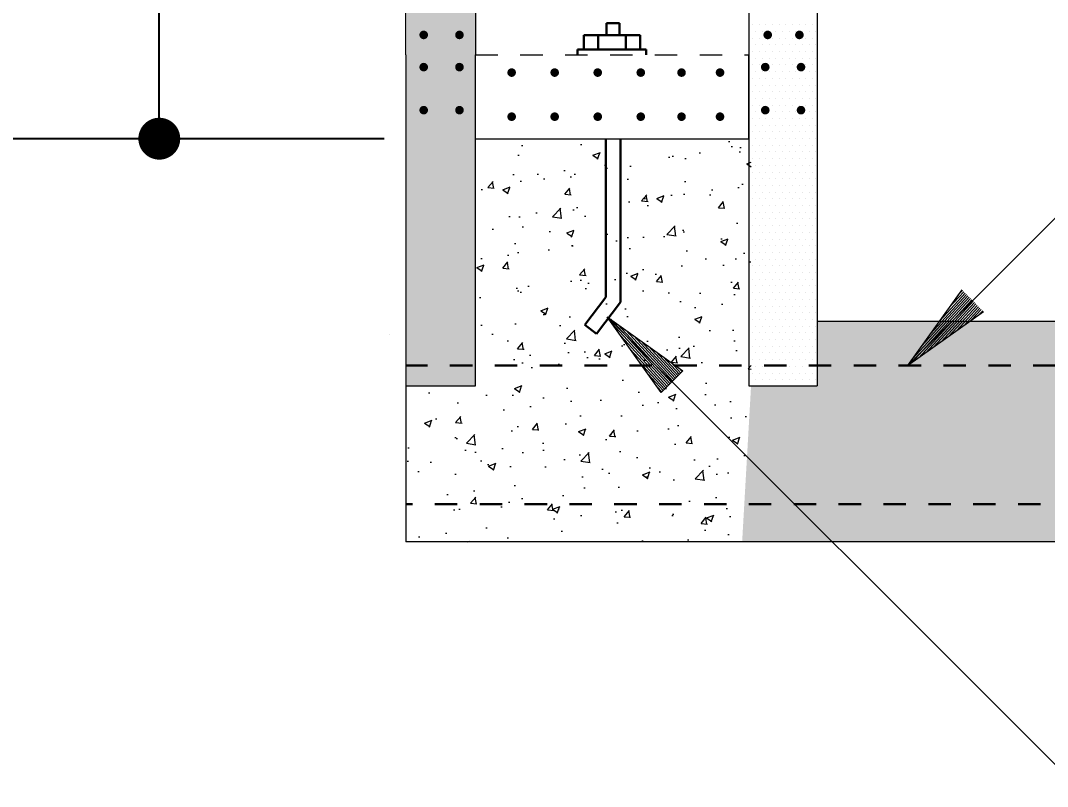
# Model space of a CAD drawing. Header units: feet. Extents: x 57903 to 63568, y -124112 to -112262.
# Drawn here: x 60198.5 to 60284.4, y -124049.6 to -123985.6 of the extents above; entities that cross this region are included whole.
import ezdxf

# ---------------------------------------------------------------- set-up
doc = ezdxf.new("R2010")
doc.units = ezdxf.units.FT
doc.header["$LTSCALE"] = 30
doc.header["$MEASUREMENT"] = 0
doc.linetypes.add('Dash 1_16_', pattern=[0.125, 0.0625, -0.0625])
doc.linetypes.add('HIDDEN', pattern=[0.375, 0.25, -0.125])
for name, color, linetype, lineweight in [('8', 8, 'Continuous', 15), ('DIMS', 137, 'Continuous', 15), ('L1', 251, 'Continuous', 13), ('MISC', 3, 'Continuous', 30)]:
    doc.layers.add(name, color=color, linetype=linetype, lineweight=lineweight)
doc.styles.add('ARCH', font='ARCHITXT.SHX')
doc.dimstyles.new('ARCHITECTURAL', dxfattribs={"dimtxt": 3.5, "dimasz": 3.5, "dimexe": 4, "dimexo": 2, "dimgap": 1.5, "dimtad": 1, "dimdec": 1, "dimzin": 3, "dimdsep": 46, "dimlunit": 4, "dimtxsty": 'ARCH', "dimblk": 'DOT', "dimcen": 0.0625, "dimadec": 0, "dimazin": 0, "dimtfac": 1, "dimtdec": 1, "dimtix": 1, "dimtofl": 0, "dimtmove": 1, "dimatfit": 2, "dimldrblk": 'DOTSMALL', "dimfxl": 1, "dimtolj": 1, "dimtzin": 0, "dimarcsym": 0})
pattern_1 = [(50, (15957.2934, -66486.1174), (6.42453982, -0.5620744), [0.6717792, -7.38957143]), (355, (15957.2934, -66486.1174), (-1.2428035, 6.7374273), [0.5374234, -5.91165715]), (100.4514, (15957.829, -66486.164), (5.1817411, 6.1753488), [0.57092447, -6.28016936]), (46.1842, (15957.293, -66484.326), (9.5593381, -1.4825631), [1.0076688, -11.0843571]), (96.6356, (15958.09, -66484.4495), (8.3718265, 8.7252286), [0.8563867, -9.4202525]), (351.1842, (15957.293, -66484.326), (8.3718196, 8.7252351), [0.806135, -8.8674857]), (21, (15958.189, -66484.774), (5.34653006, -3.60628006), [0.6717792, -7.38957143]), (326, (15958.189, -66484.774), (2.1793891, 6.49520977), [0.5374234, -5.91165715]), (71.4514, (15958.6346, -66485.0743), (7.52592137, 2.8889238), [0.57092447, -6.28016936]), (37.5, (15957.2934, -66486.1174), (0.10891651, 2.981748984), [0, -5.8400007, 0, -6.0012277, 0, -5.93404979]), (7.5, (15957.2934, -66486.1174), (2.35632865, 3.5327679), [0, -3.4215955, 0, -5.70564485, 0, -2.26165671]), (327.5, (15955.296, -66486.1174), (4.781477605, -0.202025256), [0, -2.23926407, 0, -6.9865039, 0, -9.27055325]), (317.5, (15954.4002, -66486.1174), (5.22363134, 0.89664596), [0, -2.9110433, 0, -4.63975515, 0, -6.58343637])]

# ---------------------------------------------------------------- blocks, each defined once
blk = doc.blocks.new('_Dot')
at = {"layer": 'DIMS', "color": 0, "lineweight": -2}
blk.add_line((-0.5, 0), (-1, 0), dxfattribs=at)
at = {"layer": 'DIMS', "color": 0, "const_width": 0.5}
blk.add_lwpolyline([(-0.25, 0, 1), (0.25, 0, 1)], format="xyb", close=True, dxfattribs=at)
blk = doc.blocks.new('*D618')
at = {"layer": 'Defpoints', "color": 0, "transparency": 16777216}
for p in [(60210.122, -123819.725), (60233.593, -123819.725), (60230.922, -123995.465)]:
    blk.add_point(p, dxfattribs=at)
at = {"layer": 'DIMS', "color": 0, "lineweight": -2, "transparency": 16777216}
for p, q in [((60231.593, -123819.725), (60206.122, -123819.725)), ((60210.122, -123991.965), (60210.122, -123823.225)), ((60228.922, -123995.465), (60206.122, -123995.465))]:
    blk.add_line(p, q, dxfattribs=at)
at = {"layer": 'DIMS', "color": 0, "lineweight": -2, "transparency": 16777216, "xscale": 3.5, "yscale": 3.5, "zscale": 3.5}
for p, rotation in [((60210.122, -123819.725), 90), ((60210.122, -123995.465), 270)]:
    blk.add_blockref('_Dot', p, dxfattribs=dict(at, rotation=rotation))
at = {"layer": 'DIMS', "color": 0, "transparency": 16777216, "insert": (60207.612, -123905.518), "char_height": 3.5, "attachment_point": 5, "rotation": 90, "style": 'ARCH'}
blk.add_mtext('\\A1;10\'-0" MAX. HEIGHT\\P ', dxfattribs=at)
blk = doc.blocks.new('_DotSmall')
at = {"layer": 'DIMS', "color": 0, "const_width": 0.5}
blk.add_lwpolyline([(-0.0625, 0, 1), (0.0625, 0, 1)], format="xyb", close=True, dxfattribs=at)
blk = doc.blocks.new('*D622')
at = {"layer": 'Defpoints', "color": 0, "transparency": 16777216}
for p in [(60189.045, -123778.689), (60230.727, -123778.689), (60230.922, -123995.465)]:
    blk.add_point(p, dxfattribs=at)
at = {"layer": 'DIMS', "color": 0, "lineweight": -2, "transparency": 16777216}
for p, q in [((60228.727, -123778.689), (60185.045, -123778.689)), ((60189.045, -123991.965), (60189.045, -123782.189)), ((60228.922, -123995.465), (60185.045, -123995.465))]:
    blk.add_line(p, q, dxfattribs=at)
at = {"layer": 'DIMS', "color": 0, "lineweight": -2, "transparency": 16777216, "xscale": 3.5, "yscale": 3.5, "zscale": 3.5}
for p, rotation in [((60189.045, -123778.689), 90), ((60189.045, -123995.465), 270)]:
    blk.add_blockref('_Dot', p, dxfattribs=dict(at, rotation=rotation))
at = {"layer": 'DIMS', "color": 0, "transparency": 16777216, "insert": (60185.461, -123905.518), "char_height": 3.5, "attachment_point": 5, "rotation": 90, "style": 'ARCH'}
blk.add_mtext('\\A1;12\'-0" MAX. TOTAL WALL HEIGHT', dxfattribs=at)

msp = doc.modelspace()

# ---------------------------------------------------------------- hatches: boundary and pattern name
at = {"layer": '8'}
h = msp.add_hatch(dxfattribs=at)
h.set_pattern_fill('AR-CONC', color=256, scale=0.895706, style=0)
h.set_pattern_definition(pattern_1)
h.paths.add_polyline_path([(60236.655, -124029.154), (60250.384, -124029.154), (60259.585, -124029.154), (60259.585, -124006.96), (60259.585, -123995.465), (60236.655, -123995.774), (60236.655, -124016.125), (60230.922, -124016.125), (60230.727, -124029.154)])
h = msp.add_hatch(dxfattribs=at)
h.set_pattern_fill('AR-CONC', color=256, scale=0.895706, style=0)
h.set_pattern_definition(pattern_1)
h.paths.add_polyline_path([(60486.279, -124012.826), (60486.279, -124010.745), (60265.122, -124010.745), (60265.114, -124016.125), (60259.585, -124016.125), (60258.84, -124029.154), (60486.279, -124029.154), (60486.279, -124016.39), (60492.228, -124014.645), (60478.43, -124014.847)])
at = {"layer": 'DIMS'}
h = msp.add_hatch(dxfattribs=at)
h.set_pattern_fill('ANSI31', color=256, scale=1.279579, angle=-182.42038, style=0)
h.set_pattern_definition([(227.420376, (59502.69237, -123909.74972), (-0.117775334, 0.108222697), [])])
h.paths.add_polyline_path([(60272.675, -124014.432), (60279.009, -124009.908), (60277.199, -124008.098)])
h = msp.add_hatch(dxfattribs=at)
h.set_pattern_fill('ANSI31', color=256, scale=1.279579, angle=-182.42038, style=0)
h.set_pattern_definition([(132.579624, (59477.57788, -124115.02856), (-0.117775334, -0.108222697), [])])
h.paths.add_polyline_path([(60247.561, -124010.347), (60253.894, -124014.871), (60252.085, -124016.68)])
at = {"layer": 'L1'}
h = msp.add_hatch(dxfattribs=at)
h.set_pattern_fill('DOTS', color=256, scale=8.957056, angle=360)
h.set_pattern_definition([(0, (15860.121, -66486.11737), (0.279908009, 0.5598160176), [0, -0.5598160176])])
h.paths.add_polyline_path([(60236.546, -123936.89), (60230.813, -123936.87), (60230.813, -124016.125), (60236.546, -124016.125)])

# ---------------------------------------------------------------- linework, layer by layer
at = {"layer": 'DIMS'}
for p, q in [((60272.779, -124014.327), (60289.413, -123997.693)), ((60277.199, -124008.098), (60272.675, -124014.432)), ((60247.561, -124010.347), (60253.894, -124014.871)), ((60252.085, -124016.68), (60247.561, -124010.347)), ((60247.665, -124010.451), (60286.813, -124049.599)), ((60272.675, -124014.432), (60279.009, -124009.908)), ((60252.085, -124016.68), (60253.894, -124014.871))]:
    msp.add_line(p, q, dxfattribs=at)
at = {"layer": 'L1'}
for p, q in [((60230.727, -123988.445), (60230.727, -123910.807)), ((60236.546, -123937.353), (60236.546, -123988.445)), ((60259.389, -123937.353), (60259.389, -123988.445)), ((60265.122, -123937.353), (60265.122, -124016.125)), ((60259.689, -123985.94), (60259.689, -123985.94)), ((60260.249, -123985.94), (60260.249, -123985.94)), ((60260.809, -123985.94), (60260.809, -123985.94)), ((60261.369, -123985.94), (60261.369, -123985.94)), ((60261.928, -123985.94), (60261.928, -123985.94)), ((60262.488, -123985.94), (60262.488, -123985.94)), ((60263.048, -123985.94), (60263.048, -123985.94)), ((60263.608, -123985.94), (60263.608, -123985.94)), ((60264.168, -123985.94), (60264.168, -123985.94)), ((60264.728, -123985.94), (60264.728, -123985.94)), ((60259.409, -123986.5), (60259.409, -123986.5)), ((60259.689, -123987.06), (60259.689, -123987.06)), ((60259.969, -123986.5), (60259.969, -123986.5)), ((60260.249, -123987.06), (60260.249, -123987.06)), ((60260.529, -123986.5), (60260.529, -123986.5)), ((60260.809, -123987.06), (60260.809, -123987.06)), ((60261.089, -123986.5), (60261.089, -123986.5)), ((60261.369, -123987.06), (60261.369, -123987.06)), ((60261.649, -123986.5), (60261.649, -123986.5)), ((60261.928, -123987.06), (60261.928, -123987.06)), ((60262.208, -123986.5), (60262.208, -123986.5)), ((60262.488, -123987.06), (60262.488, -123987.06)), ((60262.768, -123986.5), (60262.768, -123986.5)), ((60263.048, -123987.06), (60263.048, -123987.06)), ((60263.328, -123986.5), (60263.328, -123986.5)), ((60263.608, -123987.06), (60263.608, -123987.06)), ((60263.888, -123986.5), (60263.888, -123986.5)), ((60264.168, -123987.06), (60264.168, -123987.06)), ((60264.448, -123986.5), (60264.448, -123986.5)), ((60264.728, -123987.06), (60264.728, -123987.06)), ((60265.007, -123986.5), (60265.007, -123986.5)), ((60259.409, -123987.62), (60259.409, -123987.62)), ((60259.969, -123987.62), (60259.969, -123987.62)), ((60260.529, -123987.62), (60260.529, -123987.62)), ((60261.089, -123987.62), (60261.089, -123987.62)), ((60261.649, -123987.62), (60261.649, -123987.62)), ((60262.208, -123987.62), (60262.208, -123987.62)), ((60262.768, -123987.62), (60262.768, -123987.62)), ((60263.328, -123987.62), (60263.328, -123987.62)), ((60263.888, -123987.62), (60263.888, -123987.62)), ((60264.448, -123987.62), (60264.448, -123987.62)), ((60265.007, -123987.62), (60265.007, -123987.62)), ((60230.727, -123988.445), (60230.727, -123988.445)), ((60230.727, -123988.445), (60230.727, -124029.154)), ((60236.546, -124016.125), (60236.546, -123988.445)), ((60259.389, -123988.445), (60259.389, -124016.125)), ((60259.389, -123995.465), (60259.389, -123988.445)), ((60259.409, -123988.739), (60259.409, -123988.739)), ((60259.689, -123988.179), (60259.689, -123988.179)), ((60259.969, -123988.739), (60259.969, -123988.739)), ((60260.249, -123988.179), (60260.249, -123988.179)), ((60260.529, -123988.739), (60260.529, -123988.739)), ((60260.809, -123988.179), (60260.809, -123988.179)), ((60261.089, -123988.739), (60261.089, -123988.739)), ((60261.369, -123988.179), (60261.369, -123988.179)), ((60261.649, -123988.739), (60261.649, -123988.739)), ((60261.928, -123988.179), (60261.928, -123988.179)), ((60262.208, -123988.739), (60262.208, -123988.739)), ((60262.488, -123988.179), (60262.488, -123988.179)), ((60262.768, -123988.739), (60262.768, -123988.739)), ((60263.048, -123988.179), (60263.048, -123988.179)), ((60263.328, -123988.739), (60263.328, -123988.739)), ((60263.608, -123988.179), (60263.608, -123988.179)), ((60263.888, -123988.739), (60263.888, -123988.739)), ((60264.168, -123988.179), (60264.168, -123988.179)), ((60264.448, -123988.739), (60264.448, -123988.739)), ((60264.728, -123988.179), (60264.728, -123988.179)), ((60265.007, -123988.739), (60265.007, -123988.739)), ((60259.409, -123989.859), (60259.409, -123989.859)), ((60259.689, -123989.299), (60259.689, -123989.299)), ((60259.969, -123989.859), (60259.969, -123989.859)), ((60260.249, -123989.299), (60260.249, -123989.299)), ((60260.529, -123989.859), (60260.529, -123989.859)), ((60260.809, -123989.299), (60260.809, -123989.299)), ((60261.089, -123989.859), (60261.089, -123989.859)), ((60261.369, -123989.299), (60261.369, -123989.299)), ((60261.649, -123989.859), (60261.649, -123989.859)), ((60261.928, -123989.299), (60261.928, -123989.299)), ((60262.208, -123989.859), (60262.208, -123989.859)), ((60262.488, -123989.299), (60262.488, -123989.299)), ((60262.768, -123989.859), (60262.768, -123989.859)), ((60263.048, -123989.299), (60263.048, -123989.299)), ((60263.328, -123989.859), (60263.328, -123989.859)), ((60263.608, -123989.299), (60263.608, -123989.299)), ((60263.888, -123989.859), (60263.888, -123989.859)), ((60264.168, -123989.299), (60264.168, -123989.299)), ((60264.448, -123989.859), (60264.448, -123989.859)), ((60264.728, -123989.299), (60264.728, -123989.299)), ((60265.007, -123989.859), (60265.007, -123989.859)), ((60259.689, -123990.419), (60259.689, -123990.419)), ((60260.249, -123990.419), (60260.249, -123990.419)), ((60260.809, -123990.419), (60260.809, -123990.419)), ((60261.369, -123990.419), (60261.369, -123990.419)), ((60261.928, -123990.419), (60261.928, -123990.419)), ((60262.488, -123990.419), (60262.488, -123990.419)), ((60263.048, -123990.419), (60263.048, -123990.419)), ((60263.608, -123990.419), (60263.608, -123990.419)), ((60264.168, -123990.419), (60264.168, -123990.419)), ((60264.728, -123990.419), (60264.728, -123990.419)), ((60259.409, -123990.979), (60259.409, -123990.979)), ((60259.689, -123991.538), (60259.689, -123991.538)), ((60259.969, -123990.979), (60259.969, -123990.979)), ((60260.249, -123991.538), (60260.249, -123991.538)), ((60260.529, -123990.979), (60260.529, -123990.979)), ((60260.809, -123991.538), (60260.809, -123991.538)), ((60261.089, -123990.979), (60261.089, -123990.979)), ((60261.369, -123991.538), (60261.369, -123991.538)), ((60261.649, -123990.979), (60261.649, -123990.979)), ((60261.928, -123991.538), (60261.928, -123991.538)), ((60262.208, -123990.979), (60262.208, -123990.979)), ((60262.488, -123991.538), (60262.488, -123991.538)), ((60262.768, -123990.979), (60262.768, -123990.979)), ((60263.048, -123991.538), (60263.048, -123991.538)), ((60263.328, -123990.979), (60263.328, -123990.979)), ((60263.608, -123991.538), (60263.608, -123991.538)), ((60263.888, -123990.979), (60263.888, -123990.979)), ((60264.168, -123991.538), (60264.168, -123991.538)), ((60264.448, -123990.979), (60264.448, -123990.979)), ((60264.728, -123991.538), (60264.728, -123991.538)), ((60265.007, -123990.979), (60265.007, -123990.979)), ((60259.409, -123992.098), (60259.409, -123992.098)), ((60259.969, -123992.098), (60259.969, -123992.098)), ((60260.529, -123992.098), (60260.529, -123992.098)), ((60261.089, -123992.098), (60261.089, -123992.098)), ((60261.649, -123992.098), (60261.649, -123992.098)), ((60262.208, -123992.098), (60262.208, -123992.098)), ((60262.768, -123992.098), (60262.768, -123992.098)), ((60263.328, -123992.098), (60263.328, -123992.098)), ((60263.888, -123992.098), (60263.888, -123992.098)), ((60264.448, -123992.098), (60264.448, -123992.098)), ((60265.007, -123992.098), (60265.007, -123992.098)), ((60259.409, -123993.218), (60259.409, -123993.218)), ((60259.689, -123992.658), (60259.689, -123992.658)), ((60259.969, -123993.218), (60259.969, -123993.218)), ((60260.249, -123992.658), (60260.249, -123992.658)), ((60260.529, -123993.218), (60260.529, -123993.218)), ((60260.809, -123992.658), (60260.809, -123992.658)), ((60261.089, -123993.218), (60261.089, -123993.218)), ((60261.369, -123992.658), (60261.369, -123992.658)), ((60261.649, -123993.218), (60261.649, -123993.218)), ((60261.928, -123992.658), (60261.928, -123992.658)), ((60262.208, -123993.218), (60262.208, -123993.218)), ((60262.488, -123992.658), (60262.488, -123992.658)), ((60262.768, -123993.218), (60262.768, -123993.218)), ((60263.048, -123992.658), (60263.048, -123992.658)), ((60263.328, -123993.218), (60263.328, -123993.218)), ((60263.608, -123992.658), (60263.608, -123992.658)), ((60263.888, -123993.218), (60263.888, -123993.218)), ((60264.168, -123992.658), (60264.168, -123992.658)), ((60264.448, -123993.218), (60264.448, -123993.218)), ((60264.728, -123992.658), (60264.728, -123992.658)), ((60265.007, -123993.218), (60265.007, -123993.218)), ((60259.689, -123993.778), (60259.689, -123993.778)), ((60260.249, -123993.778), (60260.249, -123993.778)), ((60260.809, -123993.778), (60260.809, -123993.778)), ((60261.369, -123993.778), (60261.369, -123993.778)), ((60261.928, -123993.778), (60261.928, -123993.778)), ((60262.488, -123993.778), (60262.488, -123993.778)), ((60263.048, -123993.778), (60263.048, -123993.778)), ((60263.608, -123993.778), (60263.608, -123993.778)), ((60264.168, -123993.778), (60264.168, -123993.778)), ((60264.728, -123993.778), (60264.728, -123993.778)), ((60259.409, -123994.337), (60259.409, -123994.337)), ((60259.689, -123994.897), (60259.689, -123994.897)), ((60259.969, -123994.337), (60259.969, -123994.337)), ((60260.249, -123994.897), (60260.249, -123994.897)), ((60260.529, -123994.337), (60260.529, -123994.337)), ((60260.809, -123994.897), (60260.809, -123994.897)), ((60261.089, -123994.337), (60261.089, -123994.337)), ((60261.369, -123994.897), (60261.369, -123994.897)), ((60261.649, -123994.337), (60261.649, -123994.337)), ((60261.928, -123994.897), (60261.928, -123994.897)), ((60262.208, -123994.337), (60262.208, -123994.337)), ((60262.488, -123994.897), (60262.488, -123994.897)), ((60262.768, -123994.337), (60262.768, -123994.337)), ((60263.048, -123994.897), (60263.048, -123994.897)), ((60263.328, -123994.337), (60263.328, -123994.337)), ((60263.608, -123994.897), (60263.608, -123994.897)), ((60263.888, -123994.337), (60263.888, -123994.337)), ((60264.168, -123994.897), (60264.168, -123994.897)), ((60264.448, -123994.337), (60264.448, -123994.337)), ((60264.728, -123994.897), (60264.728, -123994.897)), ((60265.007, -123994.337), (60265.007, -123994.337)), ((60236.546, -123995.465), (60259.389, -123995.465)), ((60259.409, -123995.457), (60259.409, -123995.457)), ((60259.969, -123995.457), (60259.969, -123995.457)), ((60260.529, -123995.457), (60260.529, -123995.457)), ((60261.089, -123995.457), (60261.089, -123995.457)), ((60261.649, -123995.457), (60261.649, -123995.457)), ((60262.208, -123995.457), (60262.208, -123995.457)), ((60262.768, -123995.457), (60262.768, -123995.457)), ((60263.328, -123995.457), (60263.328, -123995.457)), ((60263.888, -123995.457), (60263.888, -123995.457)), ((60264.448, -123995.457), (60264.448, -123995.457)), ((60265.007, -123995.457), (60265.007, -123995.457)), ((60259.409, -123996.577), (60259.409, -123996.577)), ((60259.689, -123996.017), (60259.689, -123996.017)), ((60259.969, -123996.577), (60259.969, -123996.577)), ((60260.249, -123996.017), (60260.249, -123996.017)), ((60260.529, -123996.577), (60260.529, -123996.577)), ((60260.809, -123996.017), (60260.809, -123996.017)), ((60261.089, -123996.577), (60261.089, -123996.577)), ((60261.369, -123996.017), (60261.369, -123996.017)), ((60261.649, -123996.577), (60261.649, -123996.577)), ((60261.928, -123996.017), (60261.928, -123996.017)), ((60262.208, -123996.577), (60262.208, -123996.577)), ((60262.488, -123996.017), (60262.488, -123996.017)), ((60262.768, -123996.577), (60262.768, -123996.577)), ((60263.048, -123996.017), (60263.048, -123996.017)), ((60263.328, -123996.577), (60263.328, -123996.577)), ((60263.608, -123996.017), (60263.608, -123996.017)), ((60263.888, -123996.577), (60263.888, -123996.577)), ((60264.168, -123996.017), (60264.168, -123996.017)), ((60264.448, -123996.577), (60264.448, -123996.577)), ((60264.728, -123996.017), (60264.728, -123996.017)), ((60265.007, -123996.577), (60265.007, -123996.577)), ((60259.689, -123997.136), (60259.689, -123997.136)), ((60260.249, -123997.136), (60260.249, -123997.136)), ((60260.809, -123997.136), (60260.809, -123997.136)), ((60261.369, -123997.136), (60261.369, -123997.136)), ((60261.928, -123997.136), (60261.928, -123997.136)), ((60262.488, -123997.136), (60262.488, -123997.136)), ((60263.048, -123997.136), (60263.048, -123997.136)), ((60263.608, -123997.136), (60263.608, -123997.136)), ((60264.168, -123997.136), (60264.168, -123997.136)), ((60264.728, -123997.136), (60264.728, -123997.136)), ((60259.409, -123997.696), (60259.409, -123997.696)), ((60259.689, -123998.256), (60259.689, -123998.256)), ((60259.969, -123997.696), (60259.969, -123997.696)), ((60260.249, -123998.256), (60260.249, -123998.256)), ((60260.529, -123997.696), (60260.529, -123997.696)), ((60260.809, -123998.256), (60260.809, -123998.256)), ((60261.089, -123997.696), (60261.089, -123997.696)), ((60261.369, -123998.256), (60261.369, -123998.256)), ((60261.649, -123997.696), (60261.649, -123997.696)), ((60261.928, -123998.256), (60261.928, -123998.256)), ((60262.208, -123997.696), (60262.208, -123997.696)), ((60262.488, -123998.256), (60262.488, -123998.256)), ((60262.768, -123997.696), (60262.768, -123997.696)), ((60263.048, -123998.256), (60263.048, -123998.256)), ((60263.328, -123997.696), (60263.328, -123997.696)), ((60263.608, -123998.256), (60263.608, -123998.256)), ((60263.888, -123997.696), (60263.888, -123997.696)), ((60264.168, -123998.256), (60264.168, -123998.256)), ((60264.448, -123997.696), (60264.448, -123997.696)), ((60264.728, -123998.256), (60264.728, -123998.256)), ((60265.007, -123997.696), (60265.007, -123997.696)), ((60259.409, -123998.816), (60259.409, -123998.816)), ((60259.969, -123998.816), (60259.969, -123998.816)), ((60260.529, -123998.816), (60260.529, -123998.816)), ((60261.089, -123998.816), (60261.089, -123998.816)), ((60261.649, -123998.816), (60261.649, -123998.816)), ((60262.208, -123998.816), (60262.208, -123998.816)), ((60262.768, -123998.816), (60262.768, -123998.816)), ((60263.328, -123998.816), (60263.328, -123998.816)), ((60263.888, -123998.816), (60263.888, -123998.816)), ((60264.448, -123998.816), (60264.448, -123998.816)), ((60265.007, -123998.816), (60265.007, -123998.816)), ((60259.409, -123999.936), (60259.409, -123999.936)), ((60259.689, -123999.376), (60259.689, -123999.376)), ((60259.969, -123999.936), (60259.969, -123999.936)), ((60260.249, -123999.376), (60260.249, -123999.376)), ((60260.529, -123999.936), (60260.529, -123999.936)), ((60260.809, -123999.376), (60260.809, -123999.376)), ((60261.089, -123999.936), (60261.089, -123999.936)), ((60261.369, -123999.376), (60261.369, -123999.376)), ((60261.649, -123999.936), (60261.649, -123999.936)), ((60261.928, -123999.376), (60261.928, -123999.376)), ((60262.208, -123999.936), (60262.208, -123999.936)), ((60262.488, -123999.376), (60262.488, -123999.376)), ((60262.768, -123999.936), (60262.768, -123999.936)), ((60263.048, -123999.376), (60263.048, -123999.376)), ((60263.328, -123999.936), (60263.328, -123999.936)), ((60263.608, -123999.376), (60263.608, -123999.376)), ((60263.888, -123999.936), (60263.888, -123999.936)), ((60264.168, -123999.376), (60264.168, -123999.376)), ((60264.448, -123999.936), (60264.448, -123999.936)), ((60264.728, -123999.376), (60264.728, -123999.376)), ((60265.007, -123999.936), (60265.007, -123999.936)), ((60259.689, -124000.495), (60259.689, -124000.495)), ((60260.249, -124000.495), (60260.249, -124000.495)), ((60260.809, -124000.495), (60260.809, -124000.495)), ((60261.369, -124000.495), (60261.369, -124000.495)), ((60261.928, -124000.495), (60261.928, -124000.495)), ((60262.488, -124000.495), (60262.488, -124000.495)), ((60263.048, -124000.495), (60263.048, -124000.495)), ((60263.608, -124000.495), (60263.608, -124000.495)), ((60264.168, -124000.495), (60264.168, -124000.495)), ((60264.728, -124000.495), (60264.728, -124000.495)), ((60259.409, -124001.055), (60259.409, -124001.055)), ((60259.689, -124001.615), (60259.689, -124001.615)), ((60259.969, -124001.055), (60259.969, -124001.055)), ((60260.249, -124001.615), (60260.249, -124001.615)), ((60260.529, -124001.055), (60260.529, -124001.055)), ((60260.809, -124001.615), (60260.809, -124001.615)), ((60261.089, -124001.055), (60261.089, -124001.055)), ((60261.369, -124001.615), (60261.369, -124001.615)), ((60261.649, -124001.055), (60261.649, -124001.055)), ((60261.928, -124001.615), (60261.928, -124001.615)), ((60262.208, -124001.055), (60262.208, -124001.055)), ((60262.488, -124001.615), (60262.488, -124001.615)), ((60262.768, -124001.055), (60262.768, -124001.055)), ((60263.048, -124001.615), (60263.048, -124001.615)), ((60263.328, -124001.055), (60263.328, -124001.055)), ((60263.608, -124001.615), (60263.608, -124001.615)), ((60263.888, -124001.055), (60263.888, -124001.055)), ((60264.168, -124001.615), (60264.168, -124001.615)), ((60264.448, -124001.055), (60264.448, -124001.055)), ((60264.728, -124001.615), (60264.728, -124001.615)), ((60265.007, -124001.055), (60265.007, -124001.055)), ((60259.409, -124002.175), (60259.409, -124002.175)), ((60259.689, -124002.735), (60259.689, -124002.735)), ((60259.969, -124002.175), (60259.969, -124002.175)), ((60260.249, -124002.735), (60260.249, -124002.735)), ((60260.529, -124002.175), (60260.529, -124002.175)), ((60260.809, -124002.735), (60260.809, -124002.735)), ((60261.089, -124002.175), (60261.089, -124002.175)), ((60261.369, -124002.735), (60261.369, -124002.735)), ((60261.649, -124002.175), (60261.649, -124002.175)), ((60261.928, -124002.735), (60261.928, -124002.735)), ((60262.208, -124002.175), (60262.208, -124002.175)), ((60262.488, -124002.735), (60262.488, -124002.735)), ((60262.768, -124002.175), (60262.768, -124002.175)), ((60263.048, -124002.735), (60263.048, -124002.735)), ((60263.328, -124002.175), (60263.328, -124002.175)), ((60263.608, -124002.735), (60263.608, -124002.735)), ((60263.888, -124002.175), (60263.888, -124002.175)), ((60264.168, -124002.735), (60264.168, -124002.735)), ((60264.448, -124002.175), (60264.448, -124002.175)), ((60264.728, -124002.735), (60264.728, -124002.735)), ((60265.007, -124002.175), (60265.007, -124002.175)), ((60259.409, -124003.294), (60259.409, -124003.294)), ((60259.969, -124003.294), (60259.969, -124003.294)), ((60260.529, -124003.294), (60260.529, -124003.294)), ((60261.089, -124003.294), (60261.089, -124003.294)), ((60261.649, -124003.294), (60261.649, -124003.294)), ((60262.208, -124003.294), (60262.208, -124003.294)), ((60262.768, -124003.294), (60262.768, -124003.294)), ((60263.328, -124003.294), (60263.328, -124003.294)), ((60263.888, -124003.294), (60263.888, -124003.294)), ((60264.448, -124003.294), (60264.448, -124003.294)), ((60265.007, -124003.294), (60265.007, -124003.294)), ((60259.409, -124004.414), (60259.409, -124004.414)), ((60259.689, -124003.854), (60259.689, -124003.854)), ((60259.969, -124004.414), (60259.969, -124004.414)), ((60260.249, -124003.854), (60260.249, -124003.854)), ((60260.529, -124004.414), (60260.529, -124004.414)), ((60260.809, -124003.854), (60260.809, -124003.854)), ((60261.089, -124004.414), (60261.089, -124004.414)), ((60261.369, -124003.854), (60261.369, -124003.854)), ((60261.649, -124004.414), (60261.649, -124004.414)), ((60261.928, -124003.854), (60261.928, -124003.854)), ((60262.208, -124004.414), (60262.208, -124004.414)), ((60262.488, -124003.854), (60262.488, -124003.854)), ((60262.768, -124004.414), (60262.768, -124004.414)), ((60263.048, -124003.854), (60263.048, -124003.854)), ((60263.328, -124004.414), (60263.328, -124004.414)), ((60263.608, -124003.854), (60263.608, -124003.854)), ((60263.888, -124004.414), (60263.888, -124004.414)), ((60264.168, -124003.854), (60264.168, -124003.854)), ((60264.448, -124004.414), (60264.448, -124004.414)), ((60264.728, -124003.854), (60264.728, -124003.854)), ((60265.007, -124004.414), (60265.007, -124004.414)), ((60259.689, -124004.974), (60259.689, -124004.974)), ((60260.249, -124004.974), (60260.249, -124004.974)), ((60260.809, -124004.974), (60260.809, -124004.974)), ((60261.369, -124004.974), (60261.369, -124004.974)), ((60261.928, -124004.974), (60261.928, -124004.974)), ((60262.488, -124004.974), (60262.488, -124004.974)), ((60263.048, -124004.974), (60263.048, -124004.974)), ((60263.608, -124004.974), (60263.608, -124004.974)), ((60264.168, -124004.974), (60264.168, -124004.974)), ((60264.728, -124004.974), (60264.728, -124004.974)), ((60259.409, -124005.534), (60259.409, -124005.534)), ((60259.689, -124006.094), (60259.689, -124006.094)), ((60259.969, -124005.534), (60259.969, -124005.534)), ((60260.249, -124006.094), (60260.249, -124006.094)), ((60260.529, -124005.534), (60260.529, -124005.534)), ((60260.809, -124006.094), (60260.809, -124006.094)), ((60261.089, -124005.534), (60261.089, -124005.534)), ((60261.369, -124006.094), (60261.369, -124006.094)), ((60261.649, -124005.534), (60261.649, -124005.534)), ((60261.928, -124006.094), (60261.928, -124006.094)), ((60262.208, -124005.534), (60262.208, -124005.534)), ((60262.488, -124006.094), (60262.488, -124006.094)), ((60262.768, -124005.534), (60262.768, -124005.534)), ((60263.048, -124006.094), (60263.048, -124006.094)), ((60263.328, -124005.534), (60263.328, -124005.534)), ((60263.608, -124006.094), (60263.608, -124006.094)), ((60263.888, -124005.534), (60263.888, -124005.534)), ((60264.168, -124006.094), (60264.168, -124006.094)), ((60264.448, -124005.534), (60264.448, -124005.534)), ((60264.728, -124006.094), (60264.728, -124006.094)), ((60265.007, -124005.534), (60265.007, -124005.534)), ((60259.409, -124006.653), (60259.409, -124006.653)), ((60259.969, -124006.653), (60259.969, -124006.653)), ((60260.529, -124006.653), (60260.529, -124006.653)), ((60261.089, -124006.653), (60261.089, -124006.653)), ((60261.649, -124006.653), (60261.649, -124006.653)), ((60262.208, -124006.653), (60262.208, -124006.653)), ((60262.768, -124006.653), (60262.768, -124006.653)), ((60263.328, -124006.653), (60263.328, -124006.653)), ((60263.888, -124006.653), (60263.888, -124006.653)), ((60264.448, -124006.653), (60264.448, -124006.653)), ((60265.007, -124006.653), (60265.007, -124006.653)), ((60259.409, -124007.773), (60259.409, -124007.773)), ((60259.689, -124007.213), (60259.689, -124007.213)), ((60259.969, -124007.773), (60259.969, -124007.773)), ((60260.249, -124007.213), (60260.249, -124007.213)), ((60260.529, -124007.773), (60260.529, -124007.773)), ((60260.809, -124007.213), (60260.809, -124007.213)), ((60261.089, -124007.773), (60261.089, -124007.773)), ((60261.369, -124007.213), (60261.369, -124007.213)), ((60261.649, -124007.773), (60261.649, -124007.773)), ((60261.928, -124007.213), (60261.928, -124007.213)), ((60262.208, -124007.773), (60262.208, -124007.773)), ((60262.488, -124007.213), (60262.488, -124007.213)), ((60262.768, -124007.773), (60262.768, -124007.773)), ((60263.048, -124007.213), (60263.048, -124007.213)), ((60263.328, -124007.773), (60263.328, -124007.773)), ((60263.608, -124007.213), (60263.608, -124007.213)), ((60263.888, -124007.773), (60263.888, -124007.773)), ((60264.168, -124007.213), (60264.168, -124007.213)), ((60264.448, -124007.773), (60264.448, -124007.773)), ((60264.728, -124007.213), (60264.728, -124007.213)), ((60265.007, -124007.773), (60265.007, -124007.773)), ((60259.689, -124008.333), (60259.689, -124008.333)), ((60260.249, -124008.333), (60260.249, -124008.333)), ((60260.809, -124008.333), (60260.809, -124008.333)), ((60261.369, -124008.333), (60261.369, -124008.333)), ((60261.928, -124008.333), (60261.928, -124008.333)), ((60262.488, -124008.333), (60262.488, -124008.333)), ((60263.048, -124008.333), (60263.048, -124008.333)), ((60263.608, -124008.333), (60263.608, -124008.333)), ((60264.168, -124008.333), (60264.168, -124008.333)), ((60264.728, -124008.333), (60264.728, -124008.333)), ((60259.409, -124008.893), (60259.409, -124008.893)), ((60259.689, -124009.452), (60259.689, -124009.452)), ((60259.969, -124008.893), (60259.969, -124008.893)), ((60260.249, -124009.452), (60260.249, -124009.452)), ((60260.529, -124008.893), (60260.529, -124008.893)), ((60260.809, -124009.452), (60260.809, -124009.452)), ((60261.089, -124008.893), (60261.089, -124008.893)), ((60261.369, -124009.452), (60261.369, -124009.452)), ((60261.649, -124008.893), (60261.649, -124008.893)), ((60261.928, -124009.452), (60261.928, -124009.452)), ((60262.208, -124008.893), (60262.208, -124008.893)), ((60262.488, -124009.452), (60262.488, -124009.452)), ((60262.768, -124008.893), (60262.768, -124008.893)), ((60263.048, -124009.452), (60263.048, -124009.452)), ((60263.328, -124008.893), (60263.328, -124008.893)), ((60263.608, -124009.452), (60263.608, -124009.452)), ((60263.888, -124008.893), (60263.888, -124008.893)), ((60264.168, -124009.452), (60264.168, -124009.452)), ((60264.448, -124008.893), (60264.448, -124008.893)), ((60264.728, -124009.452), (60264.728, -124009.452)), ((60265.007, -124008.893), (60265.007, -124008.893)), ((60259.409, -124010.012), (60259.409, -124010.012)), ((60259.969, -124010.012), (60259.969, -124010.012)), ((60260.529, -124010.012), (60260.529, -124010.012)), ((60261.089, -124010.012), (60261.089, -124010.012)), ((60261.649, -124010.012), (60261.649, -124010.012)), ((60262.208, -124010.012), (60262.208, -124010.012)), ((60262.768, -124010.012), (60262.768, -124010.012)), ((60263.328, -124010.012), (60263.328, -124010.012)), ((60263.888, -124010.012), (60263.888, -124010.012)), ((60264.448, -124010.012), (60264.448, -124010.012)), ((60265.007, -124010.012), (60265.007, -124010.012)), ((60259.409, -124011.132), (60259.409, -124011.132)), ((60259.689, -124010.572), (60259.689, -124010.572)), ((60259.969, -124011.132), (60259.969, -124011.132)), ((60260.249, -124010.572), (60260.249, -124010.572)), ((60260.529, -124011.132), (60260.529, -124011.132)), ((60260.809, -124010.572), (60260.809, -124010.572)), ((60261.089, -124011.132), (60261.089, -124011.132)), ((60261.369, -124010.572), (60261.369, -124010.572)), ((60261.649, -124011.132), (60261.649, -124011.132)), ((60261.928, -124010.572), (60261.928, -124010.572)), ((60262.208, -124011.132), (60262.208, -124011.132)), ((60262.488, -124010.572), (60262.488, -124010.572)), ((60262.768, -124011.132), (60262.768, -124011.132)), ((60263.048, -124010.572), (60263.048, -124010.572)), ((60263.328, -124011.132), (60263.328, -124011.132)), ((60263.608, -124010.572), (60263.608, -124010.572)), ((60263.888, -124011.132), (60263.888, -124011.132)), ((60264.168, -124010.572), (60264.168, -124010.572)), ((60264.448, -124011.132), (60264.448, -124011.132)), ((60264.728, -124010.572), (60264.728, -124010.572)), ((60265.007, -124011.132), (60265.007, -124011.132)), ((60486.279, -124010.745), (60265.122, -124010.745)), ((60229.38, -124011.854), (60229.38, -124011.854)), ((60259.689, -124011.692), (60259.689, -124011.692)), ((60260.249, -124011.692), (60260.249, -124011.692)), ((60260.809, -124011.692), (60260.809, -124011.692)), ((60261.369, -124011.692), (60261.369, -124011.692)), ((60261.928, -124011.692), (60261.928, -124011.692)), ((60262.488, -124011.692), (60262.488, -124011.692)), ((60263.048, -124011.692), (60263.048, -124011.692)), ((60263.608, -124011.692), (60263.608, -124011.692)), ((60264.168, -124011.692), (60264.168, -124011.692)), ((60264.728, -124011.692), (60264.728, -124011.692)), ((60259.409, -124012.252), (60259.409, -124012.252)), ((60259.689, -124012.811), (60259.689, -124012.811)), ((60259.969, -124012.252), (60259.969, -124012.252)), ((60260.249, -124012.811), (60260.249, -124012.811)), ((60260.529, -124012.252), (60260.529, -124012.252)), ((60260.809, -124012.811), (60260.809, -124012.811)), ((60261.089, -124012.252), (60261.089, -124012.252)), ((60261.369, -124012.811), (60261.369, -124012.811)), ((60261.649, -124012.252), (60261.649, -124012.252)), ((60261.928, -124012.811), (60261.928, -124012.811)), ((60262.208, -124012.252), (60262.208, -124012.252)), ((60262.488, -124012.811), (60262.488, -124012.811)), ((60262.768, -124012.252), (60262.768, -124012.252)), ((60263.048, -124012.811), (60263.048, -124012.811)), ((60263.328, -124012.252), (60263.328, -124012.252)), ((60263.608, -124012.811), (60263.608, -124012.811)), ((60263.888, -124012.252), (60263.888, -124012.252)), ((60264.168, -124012.811), (60264.168, -124012.811)), ((60264.448, -124012.252), (60264.448, -124012.252)), ((60264.728, -124012.811), (60264.728, -124012.811)), ((60265.007, -124012.252), (60265.007, -124012.252)), ((60259.409, -124013.371), (60259.409, -124013.371)), ((60259.969, -124013.371), (60259.969, -124013.371)), ((60260.529, -124013.371), (60260.529, -124013.371)), ((60261.089, -124013.371), (60261.089, -124013.371)), ((60261.649, -124013.371), (60261.649, -124013.371)), ((60262.208, -124013.371), (60262.208, -124013.371)), ((60262.768, -124013.371), (60262.768, -124013.371)), ((60263.328, -124013.371), (60263.328, -124013.371)), ((60263.888, -124013.371), (60263.888, -124013.371)), ((60264.448, -124013.371), (60264.448, -124013.371)), ((60265.007, -124013.371), (60265.007, -124013.371)), ((60259.409, -124014.491), (60259.409, -124014.491)), ((60259.689, -124013.931), (60259.689, -124013.931)), ((60259.969, -124014.491), (60259.969, -124014.491)), ((60260.249, -124013.931), (60260.249, -124013.931)), ((60260.529, -124014.491), (60260.529, -124014.491)), ((60260.809, -124013.931), (60260.809, -124013.931)), ((60261.089, -124014.491), (60261.089, -124014.491)), ((60261.369, -124013.931), (60261.369, -124013.931)), ((60261.649, -124014.491), (60261.649, -124014.491)), ((60261.928, -124013.931), (60261.928, -124013.931)), ((60262.208, -124014.491), (60262.208, -124014.491)), ((60262.488, -124013.931), (60262.488, -124013.931)), ((60262.768, -124014.491), (60262.768, -124014.491)), ((60263.048, -124013.931), (60263.048, -124013.931)), ((60263.328, -124014.491), (60263.328, -124014.491)), ((60263.608, -124013.931), (60263.608, -124013.931)), ((60263.888, -124014.491), (60263.888, -124014.491)), ((60264.168, -124013.931), (60264.168, -124013.931)), ((60264.448, -124014.491), (60264.448, -124014.491)), ((60264.728, -124013.931), (60264.728, -124013.931)), ((60265.007, -124014.491), (60265.007, -124014.491)), ((60259.409, -124015.61), (60259.409, -124015.61)), ((60259.689, -124015.051), (60259.689, -124015.051)), ((60259.969, -124015.61), (60259.969, -124015.61)), ((60260.249, -124015.051), (60260.249, -124015.051)), ((60260.529, -124015.61), (60260.529, -124015.61)), ((60260.809, -124015.051), (60260.809, -124015.051)), ((60261.089, -124015.61), (60261.089, -124015.61)), ((60261.369, -124015.051), (60261.369, -124015.051)), ((60261.649, -124015.61), (60261.649, -124015.61)), ((60261.928, -124015.051), (60261.928, -124015.051)), ((60262.208, -124015.61), (60262.208, -124015.61)), ((60262.488, -124015.051), (60262.488, -124015.051)), ((60262.768, -124015.61), (60262.768, -124015.61)), ((60263.048, -124015.051), (60263.048, -124015.051)), ((60263.328, -124015.61), (60263.328, -124015.61)), ((60263.608, -124015.051), (60263.608, -124015.051)), ((60263.888, -124015.61), (60263.888, -124015.61)), ((60264.168, -124015.051), (60264.168, -124015.051)), ((60264.448, -124015.61), (60264.448, -124015.61)), ((60264.728, -124015.051), (60264.728, -124015.051)), ((60265.007, -124015.61), (60265.007, -124015.61)), ((60486.279, -124029.154), (60230.727, -124029.154))]:
    msp.add_line(p, q, dxfattribs=at)
at = {"layer": 'L1', "linetype": 'Dash 1_16_'}
msp.add_line((60236.546, -123988.445), (60259.389, -123988.445), dxfattribs=at)
at = {"layer": 'L1', "linetype": 'HIDDEN'}
for p, q in [((60230.727, -124016.125), (60236.546, -124016.125)), ((60259.389, -124016.125), (60265.122, -124016.125))]:
    msp.add_line(p, q, dxfattribs=at)
at = {"layer": 'L1', "const_width": 0.358}
for points in [[(60232.223, -123986.973, 1), (60232.223, -123986.615, 1)], [(60235.211, -123986.973, 1), (60235.211, -123986.615, 1)], [(60260.978, -123986.973, 1), (60260.978, -123986.615, 1)], [(60263.626, -123986.973, -1), (60263.626, -123986.615, -1)], [(60232.223, -123989.663, 1), (60232.223, -123989.304, 1)], [(60235.211, -123989.663, 1), (60235.211, -123989.304, 1)], [(60239.394, -123989.941, 1), (60239.752, -123989.941, 1)], [(60242.992, -123989.941, 1), (60243.35, -123989.941, 1)], [(60246.589, -123989.941, 1), (60246.948, -123989.941, 1)], [(60250.187, -123989.941, 1), (60250.545, -123989.941, 1)], [(60253.595, -123989.941, 1), (60253.953, -123989.941, 1)], [(60256.812, -123989.941, 1), (60257.171, -123989.941, 1)], [(60260.771, -123989.663, 1), (60260.771, -123989.304, 1)], [(60263.759, -123989.663, 1), (60263.759, -123989.304, 1)], [(60232.223, -123993.26, 1), (60232.223, -123992.902, 1)], [(60235.211, -123993.26, 1), (60235.211, -123992.902, 1)], [(60239.394, -123993.626, 1), (60239.752, -123993.626, 1)], [(60242.992, -123993.626, 1), (60243.35, -123993.626, 1)], [(60246.589, -123993.626, 1), (60246.948, -123993.626, 1)], [(60250.187, -123993.626, 1), (60250.545, -123993.626, 1)], [(60253.595, -123993.626, 1), (60253.953, -123993.626, 1)], [(60256.812, -123993.626, 1), (60257.171, -123993.626, 1)], [(60260.771, -123993.26, 1), (60260.771, -123992.902, 1)], [(60263.759, -123993.26, 1), (60263.759, -123992.902, 1)]]:
    msp.add_lwpolyline(points, format="xyb", close=True, dxfattribs=at)
at = {"layer": 'MISC'}
for p, q in [((60248.602, -123985.803), (60247.497, -123985.803)), ((60247.497, -123985.803), (60247.497, -123986.825)), ((60248.602, -123985.803), (60248.602, -123986.825)), ((60245.62, -123986.825), (60245.62, -123988.005)), ((60250.317, -123986.825), (60245.62, -123986.825)), ((60246.805, -123986.825), (60246.805, -123988.005)), ((60249.113, -123986.825), (60249.113, -123988.005)), ((60250.317, -123986.825), (60250.317, -123988.005)), ((60250.804, -123988.005), (60245.071, -123988.005)), ((60245.071, -123988.005), (60245.071, -123988.445)), ((60250.804, -123988.005), (60250.804, -123988.445)), ((60247.436, -123995.465), (60247.436, -124008.717)), ((60248.664, -123995.465), (60248.664, -124009.13)), ((60247.436, -124008.717), (60245.686, -124011.031)), ((60248.664, -124009.13), (60246.665, -124011.772)), ((60246.665, -124011.772), (60245.686, -124011.031))]:
    msp.add_line(p, q, dxfattribs=at)
at = {"layer": 'MISC', "linetype": 'Dash 1_16_'}
for p, q in [((60480.044, -124014.432), (60230.727, -124014.432)), ((60486.279, -124026.015), (60230.727, -124026.015))]:
    msp.add_line(p, q, dxfattribs=at)

# ---------------------------------------------------------------- dimensions: what is measured, and where the dimension line sits
at = {"layer": 'DIMS', "color": 7}
for base, p2, text, picture, middle in [((60189.045, -123778.689), (60230.727, -123778.689), '12\'-0" MAX. TOTAL WALL HEIGHT', '*D622', (60189.045, -123905.518)), ((60210.122, -123819.725), (60233.593, -123819.725), '10\'-0" MAX. HEIGHT\\P ', '*D618', (60214.112, -123905.518))]:
    dim = msp.add_linear_dim(base=base, p1=(60230.922, -123995.465), p2=p2, angle=90, text=text, dimstyle='ARCHITECTURAL', dxfattribs=at)
    dim.commit()
    dim.dimension.update_dxf_attribs({"geometry": picture, "text_midpoint": middle, "dimtype": 160})

doc.saveas('drawing.dxf')
